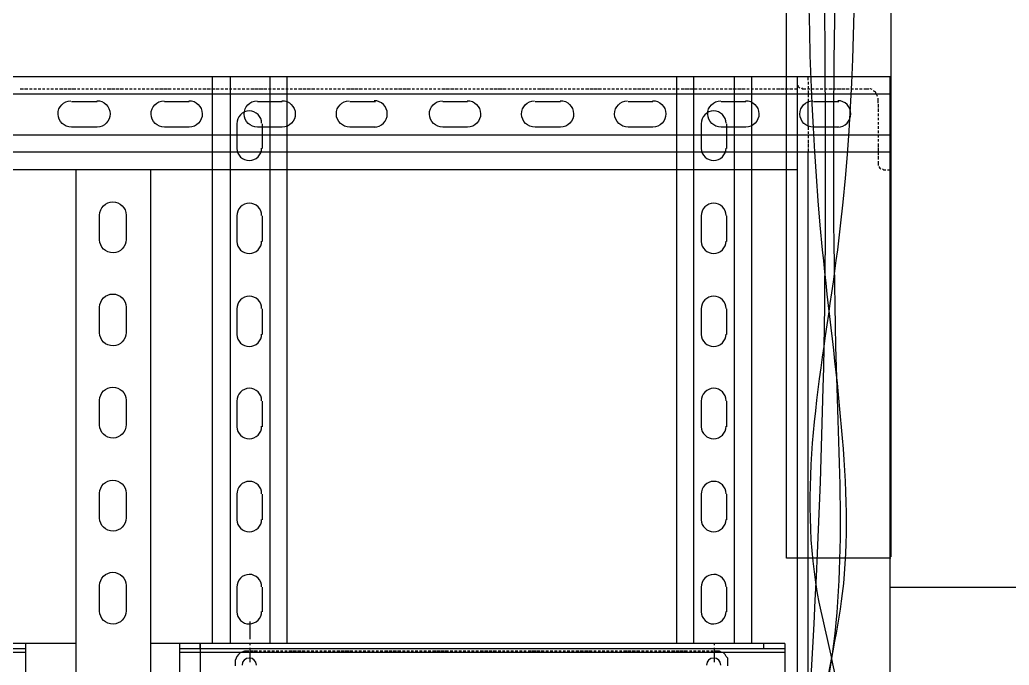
# Model space of a CAD drawing. Header units: feet. Extents: x -4 to 2246, y -9 to 1440.
# Drawn here: x 2078.622 to 2081.713, y 1386.673 to 1388.69 of the extents above; entities that cross this region are included whole.
import ezdxf

# ---------------------------------------------------------------- set-up
doc = ezdxf.new("R2010")
doc.units = ezdxf.units.FT
doc.header["$MEASUREMENT"] = 0
doc.layers.add('PDF8_LP_OBJ-Hidden', color=7, linetype='Continuous')
doc.layers.add('PDF8_LP_OBJ-Misc', color=7, linetype='Continuous')

# ---------------------------------------------------------------- blocks, each defined once
blk = doc.blocks.new('A$Ca200e123')
for points in [[(1.2938, -1.51), (1.2938, 2.0977)], [(1.4813, 2.0977), (1.4813, -1.5076)], [(1.4813, -1.51), (1.2938, -1.51)]]:
    blk.add_lwpolyline(points)

msp = doc.modelspace()

# ---------------------------------------------------------------- linework, layer by layer
at = {"color": 1}
for points in [[(2078.82189, 1394.026875), (2078.87662, 1393.847166), (2079.194576, 1393.70392), (2079.752302, 1393.852375), (2080.375182, 1393.993017), (2080.854723, 1393.933114), (2081.162254, 1393.263764), (2081.193833, 1392.580467), (2081.193909, 1391.554427), (2081.18071, 1389.578625), (2081.17407, 1387.539508), (2081.113792, 1386.481976), (2081.011185, 1386.187473)], [(2078.914954, 1394.023798), (2078.96714, 1393.847786), (2079.215024, 1393.776078), (2079.580328, 1393.828229), (2080.056527, 1393.912976), (2080.46097, 1393.965128), (2080.695808, 1393.984685), (2080.89803, 1393.939052), (2081.015449, 1393.776078), (2081.080682, 1393.430572), (2081.119822, 1391.976842), (2081.118463, 1390.35157), (2081.128802, 1387.971109), (2081.191396, 1386.897286), (2081.11837, 1386.459416), (2081.003614, 1386.209205), (2080.992305, 1386.209241)], [(2083.482991, 1394.026875), (2083.428261, 1393.847166), (2083.110305, 1393.70392), (2082.55258, 1393.852375), (2081.929699, 1393.993017), (2081.450159, 1393.933114), (2081.142628, 1393.263764), (2081.111049, 1392.580467), (2081.110973, 1391.554427), (2081.124171, 1389.578625), (2081.130811, 1387.539508), (2080.993059, 1385.182382)], [(2083.389928, 1394.023798), (2083.337741, 1393.847786), (2083.089857, 1393.776078), (2082.724553, 1393.828229), (2082.248354, 1393.912976), (2081.843911, 1393.965128), (2081.609073, 1393.984685), (2081.406852, 1393.939052), (2081.289432, 1393.776078), (2081.2242, 1393.430572), (2081.18506, 1391.976842), (2081.186418, 1390.35157), (2081.176079, 1387.971109), (2081.113485, 1386.897286), (2081.186512, 1386.459416), (2081.012287, 1385.951127)]]:
    msp.add_spline(points, degree=3, dxfattribs=at)
at = {"layer": 'PDF8_LP_OBJ-Hidden', "lineweight": 25}
for points in [[(2081.055703, 1388.511494), (2081.050368, 1388.511494), (2081.050368, 1388.503493)], [(2081.050368, 1388.500826), (2081.050368, 1388.48749)], [(2081.053036, 1388.484823), (2081.053036, 1388.482155), (2081.055703, 1388.479488), (2081.05837, 1388.476821)], [(2081.071706, 1388.511494), (2081.061037, 1388.511494)], [(2081.085041, 1388.500826), (2081.085041, 1388.511494), (2081.074373, 1388.511494)], [(2081.085041, 1388.495491), (2081.085041, 1388.48749)], [(2081.085041, 1388.482155), (2081.085041, 1388.474154)], [(2081.098377, 1388.511494), (2081.087709, 1388.511494)], [(2081.111713, 1388.511494), (2081.101044, 1388.511494)], [(2081.125049, 1388.511494), (2081.117047, 1388.511494)], [(2081.138385, 1388.511494), (2081.130383, 1388.511494)], [(2081.151721, 1388.511494), (2081.143719, 1388.511494)], [(2081.165056, 1388.511494), (2081.157055, 1388.511494)], [(2081.178392, 1388.511494), (2081.170391, 1388.511494)], [(2081.191728, 1388.511494), (2081.183727, 1388.511494)], [(2081.205064, 1388.511494), (2081.197062, 1388.511494)], [(2081.221067, 1388.511494), (2081.210398, 1388.511494)], [(2081.234403, 1388.511494), (2081.223734, 1388.511494)], [(2081.247738, 1388.511494), (2081.23707, 1388.511494)], [(2081.261074, 1388.511494), (2081.250406, 1388.511494)], [(2081.27441, 1388.511494), (2081.266409, 1388.511494)], [(2081.287746, 1388.511494), (2081.279744, 1388.511494)], [(2081.301082, 1388.511494), (2081.29308, 1388.511494)], [(2081.314418, 1388.511494), (2081.306416, 1388.511494)], [(2081.327753, 1388.511494), (2081.319752, 1388.511494)], [(2081.341089, 1388.503493), (2081.341089, 1388.511494), (2081.333088, 1388.511494)], [(2081.341089, 1388.490157), (2081.341089, 1388.500826)], [(2081.341089, 1388.476821), (2081.341089, 1388.48749)], [(2078.62325, 1388.474154), (2078.633919, 1388.474154)], [(2078.636586, 1388.474154), (2078.647254, 1388.474154)], [(2078.652589, 1388.474154), (2078.66059, 1388.474154)], [(2078.665925, 1388.474154), (2078.673926, 1388.474154)], [(2078.67926, 1388.474154), (2078.687262, 1388.474154)], [(2078.692596, 1388.474154), (2078.700598, 1388.474154)], [(2078.705932, 1388.474154), (2078.713934, 1388.474154)], [(2078.719268, 1388.474154), (2078.727269, 1388.474154)], [(2078.732604, 1388.474154), (2078.740605, 1388.474154)], [(2078.74594, 1388.474154), (2078.756608, 1388.474154)], [(2078.759275, 1388.474154), (2078.769944, 1388.474154)], [(2078.772611, 1388.474154), (2078.78328, 1388.474154)], [(2078.785947, 1388.474154), (2078.796616, 1388.474154)], [(2078.80195, 1388.474154), (2078.809951, 1388.474154)], [(2078.815286, 1388.474154), (2078.823287, 1388.474154)], [(2078.828622, 1388.474154), (2078.836623, 1388.474154)], [(2078.841957, 1388.474154), (2078.849959, 1388.474154)], [(2078.855293, 1388.474154), (2078.863295, 1388.474154)], [(2078.868629, 1388.474154), (2078.87663, 1388.474154)], [(2078.881965, 1388.474154), (2078.889966, 1388.474154)], [(2078.895301, 1388.474154), (2078.905969, 1388.474154)], [(2078.908636, 1388.474154), (2078.919305, 1388.474154)], [(2078.921972, 1388.474154), (2078.932641, 1388.474154)], [(2078.935308, 1388.474154), (2078.945977, 1388.474154)], [(2078.951311, 1388.474154), (2078.959313, 1388.474154)], [(2078.964647, 1388.474154), (2078.972648, 1388.474154)], [(2078.977983, 1388.474154), (2078.985984, 1388.474154)], [(2078.991319, 1388.474154), (2078.99932, 1388.474154)], [(2079.004654, 1388.474154), (2079.012656, 1388.474154)], [(2079.01799, 1388.474154), (2079.025992, 1388.474154)], [(2079.031326, 1388.474154), (2079.039327, 1388.474154)], [(2079.044662, 1388.474154), (2079.05533, 1388.474154)], [(2079.057998, 1388.474154), (2079.068666, 1388.474154)], [(2079.071333, 1388.474154), (2079.082002, 1388.474154)], [(2079.084669, 1388.474154), (2079.095338, 1388.474154)], [(2079.100672, 1388.474154), (2079.108674, 1388.474154)], [(2079.114008, 1388.474154), (2079.122009, 1388.474154)], [(2079.127344, 1388.474154), (2079.135345, 1388.474154)], [(2079.14068, 1388.474154), (2079.148681, 1388.474154)], [(2079.154015, 1388.474154), (2079.162017, 1388.474154)], [(2079.167351, 1388.474154), (2079.175353, 1388.474154)], [(2079.180687, 1388.474154), (2079.188689, 1388.474154)], [(2079.194023, 1388.474154), (2079.204692, 1388.474154)], [(2079.207359, 1388.474154), (2079.218027, 1388.474154)], [(2079.220695, 1388.474154), (2079.231363, 1388.474154)], [(2079.23403, 1388.474154), (2079.244699, 1388.474154)], [(2079.250033, 1388.474154), (2079.258035, 1388.474154)], [(2079.263369, 1388.474154), (2079.271371, 1388.474154)], [(2079.276705, 1388.474154), (2079.284706, 1388.474154)], [(2079.290041, 1388.474154), (2079.298042, 1388.474154)], [(2079.303377, 1388.474154), (2079.311378, 1388.474154)], [(2079.316712, 1388.474154), (2079.324714, 1388.474154)], [(2079.330048, 1388.474154), (2079.33805, 1388.474154)], [(2079.343384, 1388.474154), (2079.354053, 1388.474154)], [(2079.35672, 1388.474154), (2079.367388, 1388.474154)], [(2079.370056, 1388.474154), (2079.380724, 1388.474154)], [(2079.383391, 1388.474154), (2079.39406, 1388.474154)], [(2079.399394, 1388.474154), (2079.407396, 1388.474154)], [(2079.41273, 1388.474154), (2079.420732, 1388.474154)], [(2079.426066, 1388.474154), (2079.434068, 1388.474154)], [(2079.439402, 1388.474154), (2079.447403, 1388.474154)], [(2079.452738, 1388.474154), (2079.460739, 1388.474154)], [(2079.466074, 1388.474154), (2079.474075, 1388.474154)], [(2079.479409, 1388.474154), (2079.487411, 1388.474154)], [(2079.492745, 1388.474154), (2079.503414, 1388.474154)], [(2079.506081, 1388.474154), (2079.51675, 1388.474154)], [(2079.519417, 1388.474154), (2079.530085, 1388.474154)], [(2079.532753, 1388.474154), (2079.543421, 1388.474154)], [(2079.548756, 1388.474154), (2079.556757, 1388.474154)], [(2079.562091, 1388.474154), (2079.570093, 1388.474154)], [(2079.575427, 1388.474154), (2079.583429, 1388.474154)], [(2079.588763, 1388.474154), (2079.596765, 1388.474154)], [(2079.602099, 1388.474154), (2079.6101, 1388.474154)], [(2079.615435, 1388.474154), (2079.623436, 1388.474154)], [(2079.62877, 1388.474154), (2079.636772, 1388.474154)], [(2079.642106, 1388.474154), (2079.652775, 1388.474154)], [(2079.655442, 1388.474154), (2079.666111, 1388.474154)], [(2079.668778, 1388.474154), (2079.679447, 1388.474154)], [(2079.682114, 1388.474154), (2079.692782, 1388.474154)], [(2079.698117, 1388.474154), (2079.706118, 1388.474154)], [(2079.711453, 1388.474154), (2079.719454, 1388.474154)], [(2079.724788, 1388.474154), (2079.73279, 1388.474154)], [(2079.738124, 1388.474154), (2079.746126, 1388.474154)], [(2079.75146, 1388.474154), (2079.759461, 1388.474154)], [(2079.764796, 1388.474154), (2079.772797, 1388.474154)], [(2079.778132, 1388.474154), (2079.786133, 1388.474154)], [(2079.791467, 1388.474154), (2079.802136, 1388.474154)], [(2079.804803, 1388.474154), (2079.815472, 1388.474154)], [(2079.818139, 1388.474154), (2079.828808, 1388.474154)], [(2079.831475, 1388.474154), (2079.842144, 1388.474154)], [(2079.847478, 1388.474154), (2079.855479, 1388.474154)], [(2079.860814, 1388.474154), (2079.868815, 1388.474154)], [(2079.874149, 1388.474154), (2079.882151, 1388.474154)], [(2079.887485, 1388.474154), (2079.895487, 1388.474154)], [(2079.900821, 1388.474154), (2079.908823, 1388.474154)], [(2079.914157, 1388.474154), (2079.922158, 1388.474154)], [(2079.927493, 1388.474154), (2079.935494, 1388.474154)], [(2079.940829, 1388.474154), (2079.951497, 1388.474154)], [(2079.954164, 1388.474154), (2079.964833, 1388.474154)], [(2079.9675, 1388.474154), (2079.978169, 1388.474154)], [(2079.980836, 1388.474154), (2079.991505, 1388.474154)], [(2079.996839, 1388.474154), (2080.00484, 1388.474154)], [(2080.010175, 1388.474154), (2080.018176, 1388.474154)], [(2080.023511, 1388.474154), (2080.031512, 1388.474154)], [(2080.036846, 1388.474154), (2080.044848, 1388.474154)], [(2080.050182, 1388.474154), (2080.058184, 1388.474154)], [(2080.063518, 1388.474154), (2080.07152, 1388.474154)], [(2080.076854, 1388.474154), (2080.084855, 1388.474154)], [(2080.09019, 1388.474154), (2080.100858, 1388.474154)], [(2080.103525, 1388.474154), (2080.114194, 1388.474154)], [(2080.116861, 1388.474154), (2080.12753, 1388.474154)], [(2080.130197, 1388.474154), (2080.140866, 1388.474154)], [(2080.1462, 1388.474154), (2080.154202, 1388.474154)], [(2080.159536, 1388.474154), (2080.167537, 1388.474154)], [(2080.172872, 1388.474154), (2080.180873, 1388.474154)], [(2080.186208, 1388.474154), (2080.194209, 1388.474154)], [(2080.199543, 1388.474154), (2080.207545, 1388.474154)], [(2080.212879, 1388.474154), (2080.220881, 1388.474154)], [(2080.226215, 1388.474154), (2080.234216, 1388.474154)], [(2080.239551, 1388.474154), (2080.250219, 1388.474154)], [(2080.252887, 1388.474154), (2080.263555, 1388.474154)], [(2080.266222, 1388.474154), (2080.276891, 1388.474154)], [(2080.279558, 1388.474154), (2080.290227, 1388.474154)], [(2080.295561, 1388.474154), (2080.303563, 1388.474154)], [(2080.308897, 1388.474154), (2080.316899, 1388.474154)], [(2080.322233, 1388.474154), (2080.330234, 1388.474154)], [(2080.335569, 1388.474154), (2080.34357, 1388.474154)], [(2080.348904, 1388.474154), (2080.356906, 1388.474154)], [(2080.36224, 1388.474154), (2080.370242, 1388.474154)], [(2080.375576, 1388.474154), (2080.383578, 1388.474154)], [(2080.388912, 1388.474154), (2080.399581, 1388.474154)], [(2080.402248, 1388.474154), (2080.412916, 1388.474154)], [(2080.415584, 1388.474154), (2080.426252, 1388.474154)], [(2080.428919, 1388.474154), (2080.439588, 1388.474154)], [(2080.444922, 1388.474154), (2080.452924, 1388.474154)], [(2080.458258, 1388.474154), (2080.46626, 1388.474154)], [(2080.471594, 1388.474154), (2080.479595, 1388.474154)], [(2080.48493, 1388.474154), (2080.492931, 1388.474154)], [(2080.498266, 1388.474154), (2080.506267, 1388.474154)], [(2080.511601, 1388.474154), (2080.519603, 1388.474154)], [(2080.524937, 1388.474154), (2080.532939, 1388.474154)], [(2080.538273, 1388.474154), (2080.548942, 1388.474154)], [(2080.551609, 1388.474154), (2080.562278, 1388.474154)], [(2080.564945, 1388.474154), (2080.575613, 1388.474154)], [(2080.578281, 1388.474154), (2080.588949, 1388.474154)], [(2080.594283, 1388.474154), (2080.602285, 1388.474154)], [(2080.607619, 1388.474154), (2080.615621, 1388.474154)], [(2080.620955, 1388.474154), (2080.628957, 1388.474154)], [(2080.634291, 1388.474154), (2080.642292, 1388.474154)], [(2080.647627, 1388.474154), (2080.655628, 1388.474154)], [(2080.660963, 1388.474154), (2080.668964, 1388.474154)], [(2080.674298, 1388.474154), (2080.6823, 1388.474154)], [(2080.687634, 1388.474154), (2080.698303, 1388.474154)], [(2080.70097, 1388.474154), (2080.711639, 1388.474154)], [(2080.714306, 1388.474154), (2080.724974, 1388.474154)], [(2080.727642, 1388.474154), (2080.73831, 1388.474154)], [(2080.743645, 1388.474154), (2080.751646, 1388.474154)], [(2080.75698, 1388.474154), (2080.764982, 1388.474154)], [(2080.770316, 1388.474154), (2080.778318, 1388.474154)], [(2080.783652, 1388.474154), (2080.791654, 1388.474154)], [(2080.796988, 1388.474154), (2080.804989, 1388.474154)], [(2080.810324, 1388.474154), (2080.818325, 1388.474154)], [(2080.82366, 1388.474154), (2080.831661, 1388.474154)], [(2080.836995, 1388.474154), (2080.847664, 1388.474154)], [(2080.850331, 1388.474154), (2080.861, 1388.474154)], [(2080.863667, 1388.474154), (2080.874336, 1388.474154)], [(2080.877003, 1388.474154), (2080.887671, 1388.474154)], [(2080.893006, 1388.474154), (2080.901007, 1388.474154)], [(2080.906342, 1388.474154), (2080.914343, 1388.474154)], [(2080.919677, 1388.474154), (2080.927679, 1388.474154)], [(2080.933013, 1388.474154), (2080.941015, 1388.474154)], [(2080.946349, 1388.474154), (2080.954351, 1388.474154)], [(2080.959685, 1388.474154), (2080.967686, 1388.474154)], [(2080.973021, 1388.474154), (2080.981022, 1388.474154)], [(2080.986356, 1388.474154), (2080.997025, 1388.474154)], [(2080.999692, 1388.474154), (2081.010361, 1388.474154)], [(2081.013028, 1388.474154), (2081.023697, 1388.474154)], [(2081.026364, 1388.474154), (2081.037033, 1388.474154)], [(2081.042367, 1388.474154), (2081.050368, 1388.474154)], [(2081.063704, 1388.476821), (2081.066371, 1388.474154), (2081.07704, 1388.474154)], [(2081.082374, 1388.474154), (2081.090376, 1388.474154)], [(2081.085041, 1388.46882), (2081.085041, 1388.460818)], [(2081.085041, 1388.455484), (2081.085041, 1388.447482)], [(2081.09571, 1388.474154), (2081.103712, 1388.474154)], [(2081.109046, 1388.474154), (2081.117047, 1388.474154)], [(2081.122382, 1388.474154), (2081.130383, 1388.474154)], [(2081.135718, 1388.474154), (2081.143719, 1388.474154)], [(2081.149053, 1388.474154), (2081.159722, 1388.474154)], [(2081.162389, 1388.474154), (2081.173058, 1388.474154)], [(2081.175725, 1388.474154), (2081.186394, 1388.474154)], [(2081.189061, 1388.474154), (2081.19973, 1388.474154)], [(2081.202397, 1388.474154), (2081.213065, 1388.474154)], [(2081.2184, 1388.474154), (2081.226401, 1388.474154)], [(2081.231735, 1388.474154), (2081.239737, 1388.474154)], [(2081.245071, 1388.474154), (2081.253073, 1388.474154)], [(2081.258407, 1388.474154), (2081.27441, 1388.474154)], [(2081.285079, 1388.471487), (2081.279744, 1388.474154), (2081.277077, 1388.474154)], [(2081.295747, 1388.460818), (2081.295747, 1388.463485), (2081.290413, 1388.466153), (2081.290413, 1388.46882)], [(2081.301082, 1388.45015), (2081.298415, 1388.458151)], [(2081.341089, 1388.463485), (2081.341089, 1388.474154)], [(2081.341089, 1388.45015), (2081.341089, 1388.458151)], [(2081.085041, 1388.442148), (2081.085041, 1388.431479)], [(2081.303749, 1388.428812), (2081.303749, 1388.444815)], [(2081.303749, 1388.426145), (2081.303749, 1388.415476)], [(2081.341089, 1388.436814), (2081.341089, 1388.444815)], [(2081.341089, 1388.423478), (2081.341089, 1388.431479)], [(2081.303749, 1388.412809), (2081.303749, 1388.402141)], [(2081.303749, 1388.396806), (2081.303749, 1388.388805)], [(2081.341089, 1388.410142), (2081.341089, 1388.418144)], [(2081.341089, 1388.396806), (2081.341089, 1388.404808)], [(2081.341089, 1388.38347), (2081.341089, 1388.391472)], [(2081.303749, 1388.38347), (2081.303749, 1388.375469)], [(2081.303749, 1388.370135), (2081.303749, 1388.362133)], [(2081.341089, 1388.370135), (2081.341089, 1388.378136)], [(2081.341089, 1388.354132), (2081.341089, 1388.3648)], [(2081.085041, 1388.356799), (2081.085041, 1388.34613)], [(2081.085041, 1388.340796), (2081.085041, 1388.332794)], [(2081.085041, 1388.32746), (2081.085041, 1388.319459)], [(2081.303749, 1388.356799), (2081.303749, 1388.348797)], [(2081.303749, 1388.343463), (2081.303749, 1388.335462)], [(2081.303749, 1388.330127), (2081.303749, 1388.322126)], [(2081.341089, 1388.340796), (2081.341089, 1388.351464)], [(2081.341089, 1388.32746), (2081.341089, 1388.338129)], [(2081.085041, 1388.314124), (2081.085041, 1388.303456)], [(2081.085041, 1388.300788), (2081.085041, 1388.29012)], [(2081.303749, 1388.316791), (2081.303749, 1388.30879)], [(2081.303749, 1388.303456), (2081.303749, 1388.292787)], [(2081.341089, 1388.314124), (2081.341089, 1388.324793)], [(2081.341089, 1388.300788), (2081.341089, 1388.30879)], [(2081.341089, 1388.287453), (2081.341089, 1388.295454)], [(2081.085041, 1388.287453), (2081.085041, 1388.276784)], [(2081.303749, 1388.29012), (2081.303749, 1388.279451)], [(2081.303749, 1388.276784), (2081.303749, 1388.266115)], [(2081.341089, 1388.274117), (2081.341089, 1388.282118)], [(2081.341089, 1388.260781), (2081.341089, 1388.268782)], [(2081.303749, 1388.263448), (2081.303749, 1388.252779)], [(2081.303749, 1388.247445), (2081.303749, 1388.234109)], [(2081.341089, 1388.247445), (2081.341089, 1388.255447)], [(2081.341089, 1388.234109), (2081.341089, 1388.242111)], [(2079.230767, 1388.220774), (2079.222766, 1388.220774)], [(2079.244103, 1388.220774), (2079.233434, 1388.220774)], [(2079.257439, 1388.220774), (2079.249437, 1388.220774)], [(2079.270775, 1388.220774), (2079.262773, 1388.220774)], [(2079.284111, 1388.220774), (2079.276109, 1388.220774)], [(2079.297446, 1388.220774), (2079.289445, 1388.220774)], [(2079.310782, 1388.220774), (2079.302781, 1388.220774)], [(2079.324118, 1388.220774), (2079.316116, 1388.220774)], [(2079.337454, 1388.220774), (2079.329452, 1388.220774)], [(2079.353457, 1388.220774), (2079.342788, 1388.220774)], [(2079.366793, 1388.220774), (2079.356124, 1388.220774)], [(2079.380128, 1388.220774), (2079.36946, 1388.220774)], [(2079.393464, 1388.220774), (2079.382796, 1388.220774)], [(2079.4068, 1388.220774), (2079.398799, 1388.220774)], [(2079.420136, 1388.220774), (2079.412134, 1388.220774)], [(2079.433472, 1388.220774), (2079.42547, 1388.220774)], [(2079.446807, 1388.220774), (2079.438806, 1388.220774)], [(2079.457476, 1388.220774), (2079.452142, 1388.220774)], [(2080.679037, 1388.220774), (2080.673702, 1388.220774)], [(2080.692373, 1388.220774), (2080.684371, 1388.220774)], [(2080.705708, 1388.220774), (2080.697707, 1388.220774)], [(2080.721711, 1388.220774), (2080.711043, 1388.220774)], [(2080.735047, 1388.220774), (2080.724379, 1388.220774)], [(2080.748383, 1388.220774), (2080.737714, 1388.220774)], [(2080.761719, 1388.220774), (2080.75105, 1388.220774)], [(2080.775055, 1388.220774), (2080.767053, 1388.220774)], [(2080.78839, 1388.220774), (2080.780389, 1388.220774)], [(2080.801726, 1388.220774), (2080.793725, 1388.220774)], [(2080.815062, 1388.220774), (2080.807061, 1388.220774)], [(2080.828398, 1388.220774), (2080.820396, 1388.220774)], [(2080.841734, 1388.220774), (2080.833732, 1388.220774)], [(2080.85507, 1388.220774), (2080.847068, 1388.220774)], [(2080.871073, 1388.220774), (2080.860404, 1388.220774)], [(2080.884408, 1388.220774), (2080.87374, 1388.220774)], [(2080.897744, 1388.220774), (2080.887076, 1388.220774)], [(2080.908413, 1388.220774), (2080.900411, 1388.220774)], [(2081.306416, 1388.231442), (2081.306416, 1388.228775), (2081.309083, 1388.226108), (2081.31175, 1388.223441)], [(2081.317085, 1388.223441), (2081.319752, 1388.220774), (2081.327753, 1388.220774)], [(2081.333088, 1388.220774), (2081.341089, 1388.220774), (2081.341089, 1388.228775)], [(2079.337454, 1386.716494), (2079.324118, 1386.716494), (2079.316116, 1386.713826), (2079.310782, 1386.711159), (2079.305448, 1386.705825), (2079.300114, 1386.700491), (2079.297446, 1386.695156), (2079.294779, 1386.687155), (2079.294779, 1386.671152)], [(2079.35079, 1386.716494), (2079.340121, 1386.716494)], [(2079.364125, 1386.716494), (2079.353457, 1386.716494)], [(2079.377461, 1386.716494), (2079.36946, 1386.716494)], [(2079.390797, 1386.716494), (2079.382796, 1386.716494)], [(2079.404133, 1386.716494), (2079.396131, 1386.716494)], [(2079.417469, 1386.716494), (2079.409467, 1386.716494)], [(2079.430805, 1386.716494), (2079.422803, 1386.716494)], [(2079.44414, 1386.716494), (2079.436139, 1386.716494)], [(2079.457476, 1386.716494), (2079.449475, 1386.716494)], [(2079.473479, 1386.716494), (2079.46281, 1386.716494)], [(2079.486815, 1386.716494), (2079.476146, 1386.716494)], [(2079.500151, 1386.716494), (2079.489482, 1386.716494)], [(2079.513487, 1386.716494), (2079.502818, 1386.716494)], [(2079.526822, 1386.716494), (2079.518821, 1386.716494)], [(2079.540158, 1386.716494), (2079.532157, 1386.716494)], [(2079.553494, 1386.716494), (2079.545493, 1386.716494)], [(2079.56683, 1386.716494), (2079.558828, 1386.716494)], [(2079.580166, 1386.716494), (2079.572164, 1386.716494)], [(2079.593501, 1386.716494), (2079.5855, 1386.716494)], [(2079.606837, 1386.716494), (2079.598836, 1386.716494)], [(2079.62284, 1386.716494), (2079.612172, 1386.716494)], [(2079.636176, 1386.716494), (2079.625507, 1386.716494)], [(2079.649512, 1386.716494), (2079.638843, 1386.716494)], [(2079.662848, 1386.716494), (2079.652179, 1386.716494)], [(2079.676184, 1386.716494), (2079.668182, 1386.716494)], [(2079.689519, 1386.716494), (2079.681518, 1386.716494)], [(2079.702855, 1386.716494), (2079.694854, 1386.716494)], [(2079.716191, 1386.716494), (2079.708189, 1386.716494)], [(2079.729527, 1386.716494), (2079.721525, 1386.716494)], [(2079.742863, 1386.716494), (2079.734861, 1386.716494)], [(2079.756198, 1386.716494), (2079.748197, 1386.716494)], [(2079.772201, 1386.716494), (2079.761533, 1386.716494)], [(2079.785537, 1386.716494), (2079.774869, 1386.716494)], [(2079.798873, 1386.716494), (2079.788204, 1386.716494)], [(2079.812209, 1386.716494), (2079.80154, 1386.716494)], [(2079.825545, 1386.716494), (2079.817543, 1386.716494)], [(2079.83888, 1386.716494), (2079.830879, 1386.716494)], [(2079.852216, 1386.716494), (2079.844215, 1386.716494)], [(2079.865552, 1386.716494), (2079.857551, 1386.716494)], [(2079.878888, 1386.716494), (2079.870886, 1386.716494)], [(2079.892224, 1386.716494), (2079.884222, 1386.716494)], [(2079.90556, 1386.716494), (2079.897558, 1386.716494)], [(2079.921563, 1386.716494), (2079.910894, 1386.716494)], [(2079.934898, 1386.716494), (2079.92423, 1386.716494)], [(2079.948234, 1386.716494), (2079.937565, 1386.716494)], [(2079.96157, 1386.716494), (2079.950901, 1386.716494)], [(2079.974906, 1386.716494), (2079.966904, 1386.716494)], [(2079.988242, 1386.716494), (2079.98024, 1386.716494)], [(2080.001577, 1386.716494), (2079.993576, 1386.716494)], [(2080.014913, 1386.716494), (2080.006912, 1386.716494)], [(2080.028249, 1386.716494), (2080.020248, 1386.716494)], [(2080.041585, 1386.716494), (2080.033583, 1386.716494)], [(2080.054921, 1386.716494), (2080.046919, 1386.716494)], [(2080.070924, 1386.716494), (2080.060255, 1386.716494)], [(2080.084259, 1386.716494), (2080.073591, 1386.716494)], [(2080.097595, 1386.716494), (2080.086927, 1386.716494)], [(2080.110931, 1386.716494), (2080.100262, 1386.716494)], [(2080.124267, 1386.716494), (2080.116265, 1386.716494)], [(2080.137603, 1386.716494), (2080.129601, 1386.716494)], [(2080.150939, 1386.716494), (2080.142937, 1386.716494)], [(2080.164274, 1386.716494), (2080.156273, 1386.716494)], [(2080.17761, 1386.716494), (2080.169609, 1386.716494)], [(2080.190946, 1386.716494), (2080.182944, 1386.716494)], [(2080.204282, 1386.716494), (2080.19628, 1386.716494)], [(2080.220285, 1386.716494), (2080.209616, 1386.716494)], [(2080.233621, 1386.716494), (2080.222952, 1386.716494)], [(2080.246956, 1386.716494), (2080.236288, 1386.716494)], [(2080.260292, 1386.716494), (2080.249624, 1386.716494)], [(2080.273628, 1386.716494), (2080.265627, 1386.716494)], [(2080.286964, 1386.716494), (2080.278962, 1386.716494)], [(2080.3003, 1386.716494), (2080.292298, 1386.716494)], [(2080.313635, 1386.716494), (2080.305634, 1386.716494)], [(2080.326971, 1386.716494), (2080.31897, 1386.716494)], [(2080.340307, 1386.716494), (2080.332306, 1386.716494)], [(2080.353643, 1386.716494), (2080.345641, 1386.716494)], [(2080.369646, 1386.716494), (2080.358977, 1386.716494)], [(2080.382982, 1386.716494), (2080.372313, 1386.716494)], [(2080.396318, 1386.716494), (2080.385649, 1386.716494)], [(2080.409653, 1386.716494), (2080.398985, 1386.716494)], [(2080.422989, 1386.716494), (2080.414988, 1386.716494)], [(2080.436325, 1386.716494), (2080.428323, 1386.716494)], [(2080.449661, 1386.716494), (2080.441659, 1386.716494)], [(2080.462997, 1386.716494), (2080.454995, 1386.716494)], [(2080.476332, 1386.716494), (2080.468331, 1386.716494)], [(2080.489668, 1386.716494), (2080.481667, 1386.716494)], [(2080.503004, 1386.716494), (2080.495003, 1386.716494)], [(2080.519007, 1386.716494), (2080.508338, 1386.716494)], [(2080.532343, 1386.716494), (2080.521674, 1386.716494)], [(2080.545679, 1386.716494), (2080.53501, 1386.716494)], [(2080.559014, 1386.716494), (2080.548346, 1386.716494)], [(2080.57235, 1386.716494), (2080.564349, 1386.716494)], [(2080.585686, 1386.716494), (2080.577685, 1386.716494)], [(2080.599022, 1386.716494), (2080.59102, 1386.716494)], [(2080.612358, 1386.716494), (2080.604356, 1386.716494)], [(2080.625694, 1386.716494), (2080.617692, 1386.716494)], [(2080.639029, 1386.716494), (2080.631028, 1386.716494)], [(2080.652365, 1386.716494), (2080.644364, 1386.716494)], [(2080.668368, 1386.716494), (2080.6577, 1386.716494)], [(2080.681704, 1386.716494), (2080.671035, 1386.716494)], [(2080.69504, 1386.716494), (2080.684371, 1386.716494)], [(2080.708376, 1386.716494), (2080.697707, 1386.716494)], [(2080.721711, 1386.716494), (2080.71371, 1386.716494)], [(2080.735047, 1386.716494), (2080.727046, 1386.716494)], [(2080.748383, 1386.716494), (2080.740382, 1386.716494)], [(2080.761719, 1386.716494), (2080.753717, 1386.716494)], [(2080.775055, 1386.716494), (2080.767053, 1386.716494)], [(2080.78839, 1386.716494), (2080.780389, 1386.716494)], [(2080.833732, 1386.671152), (2080.833732, 1386.695156), (2080.828398, 1386.700491), (2080.825731, 1386.705825), (2080.820396, 1386.711159), (2080.812395, 1386.713826), (2080.807061, 1386.716494), (2080.793725, 1386.716494)]]:
    msp.add_lwpolyline(points, dxfattribs=at)
at = {"layer": 'PDF8_LP_OBJ-Misc', "lineweight": 25}
msp.add_line((2081.012432, 1386.740498), (2079.031326, 1386.740498), dxfattribs=at)
for points in [[(2081.341089, 1388.511494), (2076.270812, 1388.511494)], [(2079.222766, 1388.511494), (2079.222766, 1386.740498)], [(2079.278776, 1388.511494), (2079.278776, 1386.740498)], [(2079.404133, 1386.740498), (2079.404133, 1388.511494)], [(2079.457476, 1386.740498), (2079.457476, 1388.511494)], [(2080.673702, 1388.511494), (2080.673702, 1386.740498)], [(2080.727046, 1388.511494), (2080.727046, 1386.740498)], [(2080.85507, 1386.740498), (2080.85507, 1388.511494)], [(2080.908413, 1386.740498), (2080.908413, 1388.511494)], [(2081.050368, 1388.511494), (2081.050368, 1385.614955)], [(2081.050368, 1385.380245), (2081.050368, 1377.504112), (2081.341089, 1377.504112), (2081.341089, 1388.511494)], [(2078.535234, 1388.458151), (2081.341089, 1388.458151)], [(2078.78328, 1388.434147), (2078.863295, 1388.434147)], [(2079.074001, 1388.434147), (2079.151348, 1388.434147)], [(2079.364721, 1388.434147), (2079.442069, 1388.434147)], [(2079.652775, 1388.434147), (2079.73279, 1388.434147)], [(2079.943496, 1388.434147), (2080.020843, 1388.434147)], [(2080.231549, 1388.434147), (2080.311564, 1388.434147)], [(2080.52227, 1388.434147), (2080.599618, 1388.434147)], [(2080.812991, 1388.434147), (2080.890339, 1388.434147)], [(2081.085041, 1388.356799), (2081.085041, 1388.431479)], [(2081.101044, 1388.434147), (2081.181059, 1388.434147)], [(2079.380128, 1388.287453), (2079.380128, 1388.3648)], [(2080.831065, 1388.287453), (2080.831065, 1388.3648)], [(2078.535234, 1388.330127), (2081.341089, 1388.330127)], [(2078.535234, 1388.276784), (2081.341089, 1388.276784)], [(2081.085041, 1385.614955), (2081.085041, 1388.276784)], [(2081.050368, 1388.220774), (2078.535234, 1388.220774)], [(2078.796616, 1388.220774), (2078.796616, 1385.89234)], [(2079.031326, 1385.614955), (2079.031326, 1388.220774)], [(2079.380128, 1387.996732), (2079.380128, 1388.076747)], [(2080.831065, 1387.996732), (2080.831065, 1388.076747)], [(2079.380128, 1387.706011), (2079.380128, 1387.786026)], [(2080.831065, 1387.706011), (2080.831065, 1387.786026)], [(2079.380128, 1387.417957), (2079.380128, 1387.497972)], [(2080.831065, 1387.417957), (2080.831065, 1387.497972)], [(2079.380128, 1387.127237), (2079.380128, 1387.207252)], [(2080.831065, 1387.127237), (2080.831065, 1387.207252)], [(2079.380128, 1386.839183), (2079.380128, 1386.916531)], [(2080.831065, 1386.839183), (2080.831065, 1386.916531)], [(2081.341089, 1386.917022), (2082.776023, 1386.917022)], [(2079.340121, 1386.809844), (2079.340121, 1386.753834)], [(2078.796616, 1386.740498), (2076.633546, 1386.740498)], [(2076.748234, 1386.724495), (2078.639253, 1386.724495)], [(2078.639253, 1386.740498), (2078.639253, 1384.598766), (2078.633919, 1384.572094), (2078.617916, 1384.550757), (2078.609914, 1384.542756), (2078.596578, 1384.537421), (2078.58591, 1384.532087), (2076.79891, 1384.532087), (2076.788242, 1384.537421), (2076.774906, 1384.542756), (2076.766905, 1384.550757), (2076.758903, 1384.561426), (2076.750902, 1384.572094), (2076.750902, 1384.577429)], [(2079.121414, 1386.628477), (2079.121414, 1386.740498)], [(2079.121414, 1386.724495), (2081.012432, 1386.724495)], [(2081.012432, 1386.740498), (2081.012432, 1384.598766), (2081.007098, 1384.572094), (2080.991095, 1384.550757), (2080.983093, 1384.542756), (2080.969758, 1384.537421), (2080.959089, 1384.532087), (2079.17209, 1384.532087), (2079.161421, 1384.537421), (2079.148085, 1384.542756), (2079.140084, 1384.550757), (2079.132082, 1384.561426), (2079.124081, 1384.572094), (2079.124081, 1384.577429)], [(2079.185426, 1386.724495), (2079.185426, 1386.740498)], [(2079.186021, 1385.614955), (2079.186021, 1386.740498)], [(2079.340121, 1386.743165), (2079.340121, 1386.735164)], [(2079.340121, 1386.727162), (2079.340121, 1386.68182)], [(2080.791058, 1386.743165), (2080.791058, 1386.735164)], [(2080.791058, 1386.727162), (2080.791058, 1386.68182)], [(2080.945753, 1386.740498), (2080.945753, 1386.724495)], [(2076.748234, 1386.713826), (2078.639253, 1386.713826)], [(2079.121414, 1386.713826), (2081.012432, 1386.713826)]]:
    msp.add_lwpolyline(points, dxfattribs=at)
for points in [[(2078.862112, 1388.436813, -0.99636306), (2078.863295, 1388.354132), (2078.78328, 1388.354132, -0.99636306), (2078.781796, 1388.436813)], [(2079.150165, 1388.436813, -0.99636306), (2079.151348, 1388.354132), (2079.074001, 1388.354132, -0.99636306), (2079.072516, 1388.436813)], [(2079.440886, 1388.436813, -0.99636306), (2079.442069, 1388.354132), (2079.364721, 1388.354132, -0.99636306), (2079.363237, 1388.436813)], [(2079.73279, 1388.354132), (2079.652775, 1388.354132, -0.99636306), (2079.651291, 1388.436813)], [(2080.01966, 1388.436813, -0.99636306), (2080.020843, 1388.354132), (2079.943496, 1388.354132, -0.99636306), (2079.942012, 1388.436813)], [(2080.310381, 1388.436813, -0.99636306), (2080.311564, 1388.354132), (2080.231549, 1388.354132, -0.99636306), (2080.230065, 1388.436813)], [(2080.598435, 1388.436813, -0.99636306), (2080.599618, 1388.354132), (2080.52227, 1388.354132, -0.99636306), (2080.520786, 1388.436813)], [(2080.889156, 1388.436813, -0.99636306), (2080.890339, 1388.354132), (2080.812991, 1388.354132, -0.99636306), (2080.811507, 1388.436813)], [(2081.181059, 1388.354132), (2081.101044, 1388.354132, -0.99636306), (2081.09956, 1388.436813)], [(2079.377461, 1388.366134, 0.41421362), (2079.338787, 1388.404808, 0.41421362), (2079.300114, 1388.3648), (2079.300114, 1388.287453, 0.41421362), (2079.338787, 1388.250112, 0.41421362), (2079.377461, 1388.288786)], [(2080.828398, 1388.366134, 0.41421362), (2080.789724, 1388.404808, 0.41421362), (2080.75105, 1388.3648), (2080.75105, 1388.287453, 0.41421362), (2080.789724, 1388.250112, 0.41421362), (2080.828398, 1388.288786)], [(2079.377461, 1388.07808, 0.41421362), (2079.338787, 1388.116754, 0.41421362), (2079.300114, 1388.076747), (2079.300114, 1387.996732, 0.41421362), (2079.338787, 1387.959392, 0.41421362), (2079.377461, 1387.998065)], [(2080.828398, 1388.07808, 0.41421362), (2080.789724, 1388.116754, 0.41421362), (2080.75105, 1388.076747), (2080.75105, 1387.996732, 0.41421362), (2080.789724, 1387.959392, 0.41421362), (2080.828398, 1387.998065)], [(2079.377461, 1387.78736, 0.41421362), (2079.338787, 1387.826033, 0.41421362), (2079.300114, 1387.786026), (2079.300114, 1387.706011, 0.41421362), (2079.338787, 1387.668671, 0.41421362), (2079.377461, 1387.707345)], [(2080.828398, 1387.78736, 0.41421362), (2080.789724, 1387.826033, 0.41421362), (2080.75105, 1387.786026), (2080.75105, 1387.706011, 0.41421362), (2080.789724, 1387.668671, 0.41421362), (2080.828398, 1387.707345)], [(2079.377461, 1387.499306, 0.41421362), (2079.338787, 1387.53798, 0.41421362), (2079.300114, 1387.497972), (2079.300114, 1387.417957, 0.41421362), (2079.338787, 1387.380617, 0.41421362), (2079.377461, 1387.419291)], [(2080.828398, 1387.499306, 0.41421362), (2080.789724, 1387.53798, 0.41421362), (2080.75105, 1387.497972), (2080.75105, 1387.417957, 0.41421362), (2080.789724, 1387.380617, 0.41421362), (2080.828398, 1387.419291)], [(2079.377461, 1387.208585, 0.41421362), (2079.338787, 1387.247259, 0.41421362), (2079.300114, 1387.207252), (2079.300114, 1387.127237, 0.41421362), (2079.338787, 1387.089896, 0.41421362), (2079.377461, 1387.12857)], [(2080.828398, 1387.208585, 0.41421362), (2080.789724, 1387.247259, 0.41421362), (2080.75105, 1387.207252), (2080.75105, 1387.127237, 0.41421362), (2080.789724, 1387.089896, 0.41421362), (2080.828398, 1387.12857)], [(2079.377461, 1386.917864, 0.41421362), (2079.338787, 1386.956538, 0.41421362), (2079.300114, 1386.916531), (2079.300114, 1386.839183, 0.41421362), (2079.338787, 1386.801843, 0.41421362), (2079.377461, 1386.840517)], [(2080.828398, 1386.917864, 0.41421362), (2080.789724, 1386.956538, 0.41421362), (2080.75105, 1386.916531), (2080.75105, 1386.839183, 0.41421362), (2080.789724, 1386.801843, 0.41421362), (2080.828398, 1386.840517)]]:
    msp.add_lwpolyline(points, format="xyb", dxfattribs=at)
for points in [[(2078.953978, 1388.079414), (2078.953978, 1388.003249, -0.99636306), (2078.871296, 1388.002066), (2078.871296, 1388.079414, -0.99636306)], [(2078.953978, 1387.79136), (2078.953978, 1387.712528, -0.99636306), (2078.871296, 1387.711345), (2078.871296, 1387.79136, -0.99636306)], [(2078.953978, 1387.500639), (2078.953978, 1387.424475, -0.99636306), (2078.871296, 1387.423292), (2078.871296, 1387.500639, -0.99636306)], [(2078.953978, 1387.209919), (2078.953978, 1387.133754, -0.99636306), (2078.871296, 1387.132571), (2078.871296, 1387.209919, -0.99636306)], [(2078.953978, 1386.921865), (2078.953978, 1386.843033, -0.99636306), (2078.871296, 1386.84185), (2078.871296, 1386.921865, -0.99636306)]]:
    msp.add_lwpolyline(points, format="xyb", close=True, dxfattribs=at)
for centre, radius, start, end in [((2079.728789, 1388.395473), 0.041341, 270.208761, 89.791239), ((2081.177059, 1388.395473), 0.041341, 270.208761, 89.791239), ((2079.338787, 1386.672485), 0.022671, 1.65344, 178.34656), ((2080.789724, 1386.672485), 0.022671, 1.65344, 178.34656)]:
    msp.add_arc(centre, radius, start, end, dxfattribs=at)

# ---------------------------------------------------------------- block references
at = {"xscale": 1.738563607843373, "yscale": 1.738563607843373, "zscale": 1.738563607843373}
msp.add_blockref('A$Ca200e123', (2078.767875, 1389.632281), dxfattribs=at)

doc.saveas('drawing.dxf')
